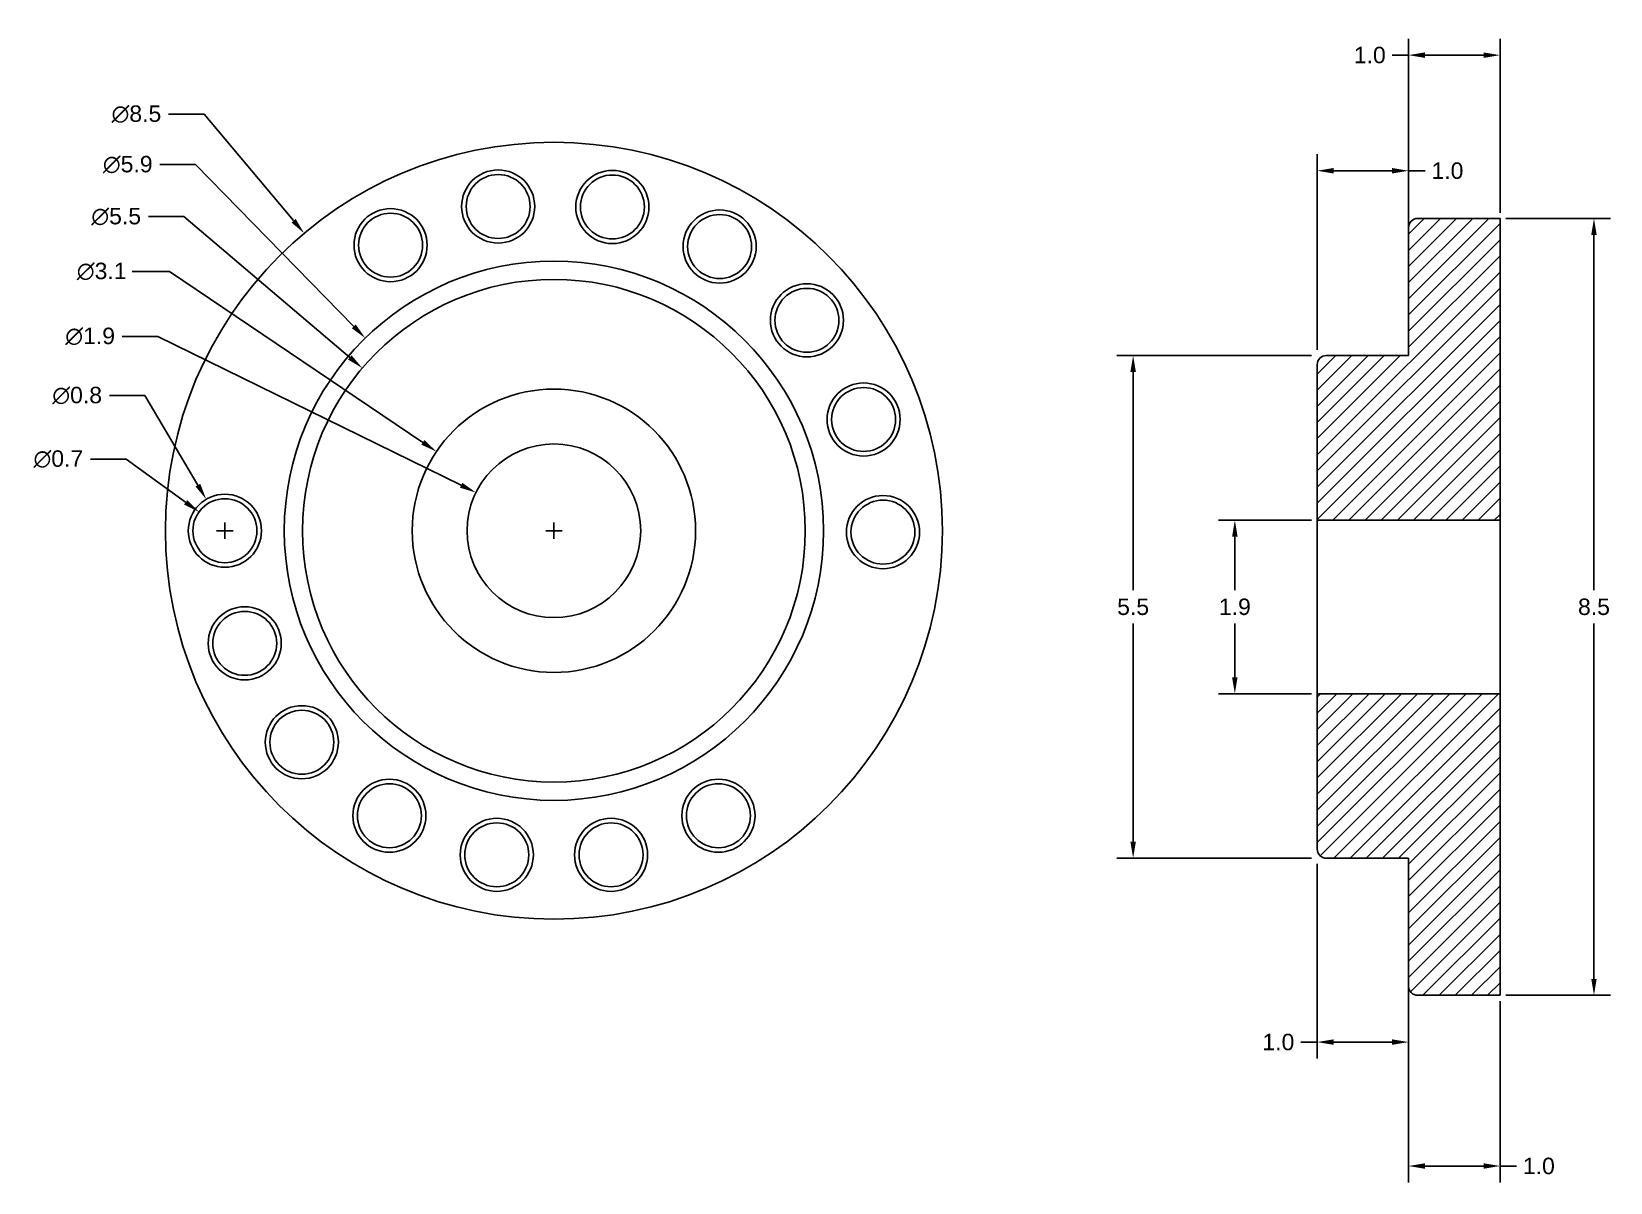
# Model space of a CAD drawing. Header units: centimetres. Extents: x 14.3 to 31.6, y 7.9 to 20.5.
import ezdxf

# ---------------------------------------------------------------- set-up
doc = ezdxf.new("R2010")
doc.units = ezdxf.units.CM
doc.header["$MEASUREMENT"] = 0
doc.styles.get("Standard").update_dxf_attribs({"font": 'arial.ttf'})
doc.dimstyles.get("Standard").update_dxf_attribs({"dimtxt": 0.18, "dimasz": 0.18, "dimexe": 0.18, "dimexo": 0.0625, "dimgap": 0.09, "dimtad": 0, "dimtih": 1, "dimtoh": 1, "dimdec": 4, "dimzin": 0, "dimdsep": 46, "dimtxsty": 'Standard', "dimcen": 0.09, "dimadec": 0, "dimazin": 0, "dimtfac": 1, "dimtdec": 4, "dimtofl": 0, "dimtmove": 0, "dimatfit": 3, "dimfxl": 1, "dimtolj": 1, "dimtzin": 0, "dimarcsym": 0})
pattern_1 = [(45, (1.39126, 0), (-0.08838835, 0.08838835), [])]

# ---------------------------------------------------------------- blocks, each defined once
blk = doc.blocks.new('*U2')
for radius in [0.4, 0.35]:
    blk.add_circle((0, 0), radius)
blk = doc.blocks.new('*U3')
at = {"color": 0, "linetype": 'ByBlock', "lineweight": -2, "transparency": 16777216}
blk.add_blockref('*U2', (16.426, 15.018), dxfattribs=at)
for p, rotation in [((16.643, 13.786), 19.99999999999995), ((17.268, 12.704), 39.99999999999996), ((18.226, 11.9), 59.99999999999994), ((21.826, 11.9), 119.9999999999999), ((19.401, 11.472), 79.99999999999996), ((20.651, 11.472), 99.9999999999999)]:
    blk.add_blockref('*U2', p, dxfattribs=dict(at, rotation=rotation))
blk = doc.blocks.new('*U4')
for radius in [0.4, 0.35]:
    blk.add_circle((0, 0), radius)
blk = doc.blocks.new('*U6')
at = {"color": 0, "linetype": 'ByBlock', "lineweight": -2, "transparency": 16777216}
blk.add_blockref('*U4', (16.426, 15.018), dxfattribs=at)
for p, rotation in [((16.643, 13.786), 19.99999999999995), ((17.268, 12.704), 39.99999999999996), ((18.226, 11.9), 59.99999999999994), ((21.826, 11.9), 119.9999999999999), ((19.401, 11.472), 79.99999999999996), ((20.651, 11.472), 99.9999999999999)]:
    blk.add_blockref('*U4', p, dxfattribs=dict(at, rotation=rotation))
blk = doc.blocks.new('*D7')
at = {"color": 0, "lineweight": -2, "transparency": 16777216}
for p, q in [((30.439, 18.435), (31.585, 18.435)), ((31.405, 18.255), (31.405, 14.367)), ((31.405, 10.115), (31.405, 14.003)), ((30.439, 9.935), (31.585, 9.935))]:
    blk.add_line(p, q, dxfattribs=at)
at = {"color": 0, "transparency": 16777216}
for points in [[(31.375, 18.255), (31.435, 18.255), (31.405, 18.435)], [(31.375, 10.115), (31.435, 10.115), (31.405, 9.935)]]:
    blk.add_solid(points, dxfattribs=at)
at = {"layer": 'Defpoints', "color": 0, "transparency": 16777216}
for p in [(30.377, 18.435), (30.377, 9.935), (31.405, 9.935)]:
    blk.add_point(p, dxfattribs=at)
at = {"color": 0, "transparency": 16777216, "insert": (31.405, 14.185), "char_height": 0.18, "attachment_point": 5}
blk.add_mtext('\\A1;8.5', dxfattribs=at)
blk = doc.blocks.new('*D8')
at = {"color": 0, "lineweight": -2, "transparency": 16777216}
for p, q in [((28.314, 15.135), (27.296, 15.135)), ((27.476, 14.955), (27.476, 14.367)), ((27.476, 13.415), (27.476, 14.003)), ((28.314, 13.235), (27.296, 13.235))]:
    blk.add_line(p, q, dxfattribs=at)
at = {"color": 0, "transparency": 16777216}
for points in [[(27.446, 14.955), (27.506, 14.955), (27.476, 15.135)], [(27.446, 13.415), (27.506, 13.415), (27.476, 13.235)]]:
    blk.add_solid(points, dxfattribs=at)
at = {"layer": 'Defpoints', "color": 0, "transparency": 16777216}
for p in [(27.476, 15.135), (28.377, 15.135), (28.377, 13.235)]:
    blk.add_point(p, dxfattribs=at)
at = {"color": 0, "transparency": 16777216, "insert": (27.476, 14.185), "char_height": 0.18, "attachment_point": 5}
blk.add_mtext('\\A1;1.9', dxfattribs=at)
blk = doc.blocks.new('*D9')
at = {"color": 0, "lineweight": -2, "transparency": 16777216}
for p, q in [((28.377, 16.997), (28.377, 19.137)), ((29.377, 16.997), (29.377, 19.137)), ((28.557, 18.957), (29.197, 18.957)), ((29.377, 18.957), (29.557, 18.957))]:
    blk.add_line(p, q, dxfattribs=at)
at = {"color": 0, "transparency": 16777216}
for points in [[(28.557, 18.987), (28.557, 18.927), (28.377, 18.957)], [(29.197, 18.987), (29.197, 18.927), (29.377, 18.957)]]:
    blk.add_solid(points, dxfattribs=at)
at = {"layer": 'Defpoints', "color": 0, "transparency": 16777216}
for p in [(29.377, 18.957), (28.377, 16.935), (29.377, 16.935)]:
    blk.add_point(p, dxfattribs=at)
at = {"color": 0, "transparency": 16777216, "insert": (29.802, 18.957), "char_height": 0.18, "attachment_point": 5}
blk.add_mtext('\\A1;1.0', dxfattribs=at)
blk = doc.blocks.new('*D10')
at = {"color": 0, "lineweight": -2, "transparency": 16777216}
for p, q in [((28.377, 11.372), (28.377, 9.243)), ((29.377, 11.372), (29.377, 9.243)), ((28.377, 9.423), (28.197, 9.423)), ((29.197, 9.423), (28.557, 9.423))]:
    blk.add_line(p, q, dxfattribs=at)
at = {"color": 0, "transparency": 16777216}
for points in [[(28.557, 9.453), (28.557, 9.393), (28.377, 9.423)], [(29.197, 9.453), (29.197, 9.393), (29.377, 9.423)]]:
    blk.add_solid(points, dxfattribs=at)
at = {"layer": 'Defpoints', "color": 0, "transparency": 16777216}
for p in [(28.377, 11.435), (29.377, 11.435), (28.377, 9.423)]:
    blk.add_point(p, dxfattribs=at)
at = {"color": 0, "transparency": 16777216, "insert": (27.952, 9.423), "char_height": 0.18, "attachment_point": 5}
blk.add_mtext('\\A1;1.0', dxfattribs=at)
blk = doc.blocks.new('*D11')
at = {"color": 0, "lineweight": -2, "transparency": 16777216}
for p, q in [((29.377, 9.872), (29.377, 7.887)), ((30.377, 9.872), (30.377, 7.887)), ((29.557, 8.067), (30.197, 8.067)), ((30.377, 8.067), (30.557, 8.067))]:
    blk.add_line(p, q, dxfattribs=at)
at = {"color": 0, "transparency": 16777216}
for points in [[(29.557, 8.097), (29.557, 8.037), (29.377, 8.067)], [(30.197, 8.097), (30.197, 8.037), (30.377, 8.067)]]:
    blk.add_solid(points, dxfattribs=at)
at = {"layer": 'Defpoints', "color": 0, "transparency": 16777216}
for p in [(29.377, 9.935), (30.377, 9.935), (30.377, 8.067)]:
    blk.add_point(p, dxfattribs=at)
at = {"color": 0, "transparency": 16777216, "insert": (30.802, 8.067), "char_height": 0.18, "attachment_point": 5}
blk.add_mtext('\\A1;1.0', dxfattribs=at)
blk = doc.blocks.new('*D12')
at = {"color": 0, "lineweight": -2, "transparency": 16777216}
for p, q in [((29.377, 18.497), (29.377, 20.402)), ((30.377, 18.497), (30.377, 20.402)), ((29.377, 20.222), (29.197, 20.222)), ((30.197, 20.222), (29.557, 20.222))]:
    blk.add_line(p, q, dxfattribs=at)
at = {"color": 0, "transparency": 16777216}
for points in [[(29.557, 20.252), (29.557, 20.192), (29.377, 20.222)], [(30.197, 20.252), (30.197, 20.192), (30.377, 20.222)]]:
    blk.add_solid(points, dxfattribs=at)
at = {"layer": 'Defpoints', "color": 0, "transparency": 16777216}
for p in [(29.377, 20.222), (29.377, 18.435), (30.377, 18.435)]:
    blk.add_point(p, dxfattribs=at)
at = {"color": 0, "transparency": 16777216, "insert": (28.952, 20.222), "char_height": 0.18, "attachment_point": 5}
blk.add_mtext('\\A1;1.0', dxfattribs=at)
blk = doc.blocks.new('*D13')
at = {"color": 0, "lineweight": -2, "transparency": 16777216}
for p, q in [((28.314, 16.935), (26.183, 16.935)), ((26.363, 16.755), (26.363, 14.367)), ((26.363, 11.615), (26.363, 14.003)), ((28.314, 11.435), (26.183, 11.435))]:
    blk.add_line(p, q, dxfattribs=at)
at = {"color": 0, "transparency": 16777216}
for points in [[(26.333, 16.755), (26.393, 16.755), (26.363, 16.935)], [(26.333, 11.615), (26.393, 11.615), (26.363, 11.435)]]:
    blk.add_solid(points, dxfattribs=at)
at = {"layer": 'Defpoints', "color": 0, "transparency": 16777216}
for p in [(26.363, 16.935), (28.377, 16.935), (28.377, 11.435)]:
    blk.add_point(p, dxfattribs=at)
at = {"color": 0, "transparency": 16777216, "insert": (26.363, 14.185), "char_height": 0.18, "attachment_point": 5}
blk.add_mtext('\\A1;5.5', dxfattribs=at)
blk = doc.blocks.new('*D14')
at = {"color": 0, "lineweight": -2, "transparency": 16777216}
for p, q in [((15.81, 19.576), (16.199, 19.576)), ((16.199, 19.576), (17.178, 18.411)), ((20.026, 14.928), (20.026, 15.108)), ((19.936, 15.018), (20.116, 15.018))]:
    blk.add_line(p, q, dxfattribs=at)
at = {"color": 0, "transparency": 16777216}
blk.add_solid([(17.201, 18.43), (17.155, 18.391), (17.293, 18.273)], dxfattribs=at)
at = {"layer": 'Defpoints', "color": 0, "transparency": 16777216}
for p in [(17.293, 18.273), (22.758, 11.762)]:
    blk.add_point(p, dxfattribs=at)
at = {"color": 0, "transparency": 16777216, "insert": (15.458, 19.576), "char_height": 0.18, "attachment_point": 5}
blk.add_mtext('\\A1;∅8.5', dxfattribs=at)
blk = doc.blocks.new('*D15')
at = {"color": 0, "lineweight": -2, "transparency": 16777216}
for p, q in [((15.715, 19.024), (16.104, 19.024)), ((16.104, 19.024), (17.836, 17.254)), ((20.026, 14.928), (20.026, 15.108)), ((19.936, 15.018), (20.116, 15.018))]:
    blk.add_line(p, q, dxfattribs=at)
at = {"color": 0, "transparency": 16777216}
blk.add_solid([(17.858, 17.275), (17.815, 17.233), (17.962, 17.126)], dxfattribs=at)
at = {"layer": 'Defpoints', "color": 0, "transparency": 16777216}
for p in [(17.962, 17.126), (22.09, 12.91)]:
    blk.add_point(p, dxfattribs=at)
at = {"color": 0, "transparency": 16777216, "insert": (15.363, 19.024), "char_height": 0.18, "attachment_point": 5}
blk.add_mtext('\\A1;∅5.9', dxfattribs=at)
blk = doc.blocks.new('*D16')
at = {"color": 0, "lineweight": -2, "transparency": 16777216}
for p, q in [((15.589, 18.455), (15.978, 18.455)), ((15.978, 18.455), (17.793, 16.914)), ((20.026, 14.928), (20.026, 15.108)), ((19.936, 15.018), (20.116, 15.018))]:
    blk.add_line(p, q, dxfattribs=at)
at = {"color": 0, "transparency": 16777216}
blk.add_solid([(17.812, 16.937), (17.773, 16.891), (17.93, 16.798)], dxfattribs=at)
at = {"layer": 'Defpoints', "color": 0, "transparency": 16777216}
for p in [(17.93, 16.798), (22.122, 13.238)]:
    blk.add_point(p, dxfattribs=at)
at = {"color": 0, "transparency": 16777216, "insert": (15.237, 18.455), "char_height": 0.18, "attachment_point": 5}
blk.add_mtext('\\A1;∅5.5', dxfattribs=at)
blk = doc.blocks.new('*D17')
at = {"color": 0, "lineweight": -2, "transparency": 16777216}
for p, q in [((15.413, 17.855), (15.82, 17.855)), ((15.82, 17.855), (18.592, 15.985)), ((20.026, 14.928), (20.026, 15.108)), ((19.936, 15.018), (20.116, 15.018))]:
    blk.add_line(p, q, dxfattribs=at)
at = {"color": 0, "transparency": 16777216}
blk.add_solid([(18.609, 16.01), (18.575, 15.96), (18.741, 15.884)], dxfattribs=at)
at = {"layer": 'Defpoints', "color": 0, "transparency": 16777216}
for p in [(18.741, 15.884), (21.311, 14.151)]:
    blk.add_point(p, dxfattribs=at)
at = {"color": 0, "transparency": 16777216, "insert": (15.078, 17.855), "char_height": 0.18, "attachment_point": 5}
blk.add_mtext('\\A1;∅3.1', dxfattribs=at)
blk = doc.blocks.new('*D18')
at = {"color": 0, "lineweight": -2, "transparency": 16777216}
for p, q in [((15.304, 17.144), (15.693, 17.144)), ((15.693, 17.144), (19.012, 15.516)), ((20.026, 14.928), (20.026, 15.108)), ((19.936, 15.018), (20.116, 15.018))]:
    blk.add_line(p, q, dxfattribs=at)
at = {"color": 0, "transparency": 16777216}
blk.add_solid([(19.025, 15.542), (18.998, 15.489), (19.173, 15.436)], dxfattribs=at)
at = {"layer": 'Defpoints', "color": 0, "transparency": 16777216}
for p in [(19.173, 15.436), (20.879, 14.599)]:
    blk.add_point(p, dxfattribs=at)
at = {"color": 0, "transparency": 16777216, "insert": (14.952, 17.144), "char_height": 0.18, "attachment_point": 5}
blk.add_mtext('\\A1;∅1.9', dxfattribs=at)
blk = doc.blocks.new('*D19')
at = {"color": 0, "lineweight": -2, "transparency": 16777216}
for p, q in [((15.162, 16.497), (15.551, 16.497)), ((15.551, 16.497), (16.131, 15.517)), ((16.426, 14.928), (16.426, 15.108)), ((16.336, 15.018), (16.516, 15.018))]:
    blk.add_line(p, q, dxfattribs=at)
at = {"color": 0, "transparency": 16777216}
blk.add_solid([(16.157, 15.532), (16.105, 15.502), (16.222, 15.362)], dxfattribs=at)
at = {"layer": 'Defpoints', "color": 0, "transparency": 16777216}
for p in [(16.222, 15.362), (16.63, 14.673)]:
    blk.add_point(p, dxfattribs=at)
at = {"color": 0, "transparency": 16777216, "insert": (14.81, 16.497), "char_height": 0.18, "attachment_point": 5}
blk.add_mtext('\\A1;∅0.8', dxfattribs=at)
blk = doc.blocks.new('*D20')
at = {"color": 0, "lineweight": -2, "transparency": 16777216}
for p, q in [((14.956, 15.802), (15.346, 15.802)), ((15.346, 15.802), (15.997, 15.329)), ((16.426, 14.928), (16.426, 15.108)), ((16.336, 15.018), (16.516, 15.018))]:
    blk.add_line(p, q, dxfattribs=at)
at = {"color": 0, "transparency": 16777216}
blk.add_solid([(16.015, 15.353), (15.979, 15.305), (16.143, 15.223)], dxfattribs=at)
at = {"layer": 'Defpoints', "color": 0, "transparency": 16777216}
for p in [(16.143, 15.223), (16.709, 14.812)]:
    blk.add_point(p, dxfattribs=at)
at = {"color": 0, "transparency": 16777216, "insert": (14.604, 15.802), "char_height": 0.18, "attachment_point": 5}
blk.add_mtext('\\A1;∅0.7', dxfattribs=at)

msp = doc.modelspace()

# ---------------------------------------------------------------- hatches: boundary and pattern name
h = msp.add_hatch()
h.set_pattern_fill('ANSI31', color=256)
h.set_pattern_definition(pattern_1)
h.paths.add_polyline_path([(30.377, 18.435), (29.477, 18.435, 0.414214), (29.377, 18.335), (29.377, 16.935), (28.477, 16.935, 0.414214), (28.377, 16.835), (28.377, 15.135), (30.377, 15.135)])
h = msp.add_hatch()
h.set_pattern_fill('ANSI31', color=256)
h.set_pattern_definition(pattern_1)
h.paths.add_polyline_path([(28.377, 11.535, 0.414214), (28.477, 11.435), (29.377, 11.435), (29.377, 10.035, 0.414214), (29.477, 9.935), (30.377, 9.935), (30.377, 13.235), (28.377, 13.235)])

# ---------------------------------------------------------------- linework, layer by layer
for p, q in [((29.377, 18.335), (29.377, 16.935)), ((30.377, 18.435), (29.477, 18.435)), ((30.377, 9.935), (30.377, 18.435)), ((29.377, 16.935), (28.477, 16.935)), ((28.377, 11.535), (28.377, 16.835)), ((28.377, 15.135), (30.377, 15.135)), ((28.377, 13.235), (30.377, 13.235)), ((29.377, 11.435), (28.477, 11.435)), ((29.377, 10.035), (29.377, 11.435)), ((30.377, 9.935), (29.477, 9.935))]:
    msp.add_line(p, q)
for radius in [4.25, 2.95, 2.75, 1.55, 0.95]:
    msp.add_circle((20.026, 15.018), radius)
for centre, start, end in [((29.477, 18.335), 90, 180), ((28.477, 16.835), 90, 180), ((28.477, 11.535), 180, 270), ((29.477, 10.035), 180, 270)]:
    msp.add_arc(centre, 0.1, start, end)

# ---------------------------------------------------------------- block references
at = {"xscale": -1, "rotation": 119.7619432625681}
msp.add_blockref('*U6', (23.122, 39.857), dxfattribs=at)
msp.add_blockref('*U3', (0, 0))

# ---------------------------------------------------------------- dimensions: what is measured, and where the dimension line sits
at = {"color": 6}
for base, p1, p2, picture, middle in [((29.377, 20.222), (30.377, 18.435), (29.377, 18.435), '*D12', (28.952, 20.222)), ((29.377, 18.957), (28.377, 16.935), (29.377, 16.935), '*D9', (29.802, 18.957)), ((28.377, 9.423), (29.377, 11.435), (28.377, 11.435), '*D10', (27.952, 9.423)), ((30.377, 8.067), (29.377, 9.935), (30.377, 9.935), '*D11', (30.802, 8.067))]:
    dim = msp.add_linear_dim(base=base, p1=p1, p2=p2, dimstyle='Standard', override={"dimdec": 1}, dxfattribs=at)
    dim.commit()
    dim.dimension.update_dxf_attribs({"geometry": picture, "text_midpoint": middle})
at = {"color": 30}
for p1, p2, picture, middle in [((22.758, 11.762), (17.293, 18.273), '*D14', (15.458, 19.576)), ((22.09, 12.91), (17.962, 17.126), '*D15', (15.363, 19.024)), ((22.122, 13.238), (17.93, 16.798), '*D16', (15.237, 18.455)), ((21.311, 14.151), (18.741, 15.884), '*D17', (15.078, 17.855)), ((20.879, 14.599), (19.173, 15.436), '*D18', (14.952, 17.144)), ((16.63, 14.673), (16.222, 15.362), '*D19', (14.81, 16.497)), ((16.709, 14.812), (16.143, 15.223), '*D20', (14.604, 15.802))]:
    dim = msp.add_diameter_dim_2p(p1=p1, p2=p2, dimstyle='Standard', override={"dimdec": 1}, dxfattribs=at)
    dim.commit()
    dim.dimension.update_dxf_attribs({"geometry": picture, "text_midpoint": middle, "dimtype": 163})
at = {"color": 6}
for base, p1, p2, picture, middle in [((31.405, 9.935), (30.377, 18.435), (30.377, 9.935), '*D7', (31.405, 14.185)), ((26.363, 16.935), (28.377, 11.435), (28.377, 16.935), '*D13', (26.363, 14.185)), ((27.476, 15.135), (28.377, 13.235), (28.377, 15.135), '*D8', (27.476, 14.185))]:
    dim = msp.add_linear_dim(base=base, p1=p1, p2=p2, angle=90, dimstyle='Standard', override={"dimdec": 1}, dxfattribs=at)
    dim.commit()
    dim.dimension.update_dxf_attribs({"geometry": picture, "text_midpoint": middle})

doc.saveas('drawing.dxf')
